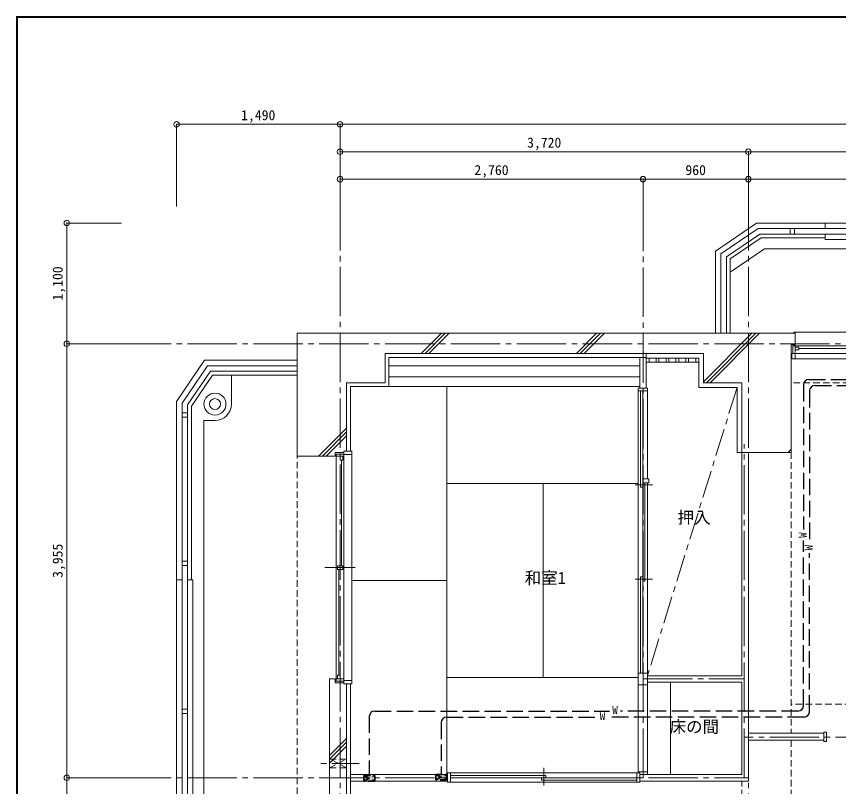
# Model space of a CAD drawing. Units: millimetres at full size, sheet at 1:50. Extents: x -9674 to 9699, y -6794 to 6791.
# Drawn here: x -9674 to -2184, y -227 to 6791 of the extents above; entities that cross this region are included whole.
import ezdxf
from ezdxf.enums import TextEntityAlignment as Align

# ---------------------------------------------------------------- set-up
doc = ezdxf.new("R2010")
doc.units = ezdxf.units.MM
doc.header["$LTSCALE"] = 50
doc.header["$PDMODE"] = 32
doc.header["$PDSIZE"] = 50
for name, pattern in [('CHAIN1', [8, 5, -1, 1, -1]), ('CHAIN2', [12, 9, -1, 1, -1]), ('DASHED1', [1.8, 1.2, -0.6]), ('DASHED3', [4, 3, -1])]:
    doc.linetypes.add(name, pattern=pattern)
for name, color, linetype, lineweight in [('0-0_図面枠', 7, 'Continuous', 9), ('1-0_芯', 134, 'CHAIN2', 9), ('1-1_躯体', 134, 'Continuous', 9), ('1-2_間仕切', 134, 'Continuous', 9), ('1-3_建具', 134, 'Continuous', 9), ('1-4_仕上げ', 134, 'Continuous', 9), ('1-6_ﾊﾞﾙｺﾆｰ・階段', 134, 'Continuous', 9), ('1-7_その他', 134, 'DASHED1', 9), ('1-8_ハッチ', 134, 'Continuous', 9), ('1-B_寸法', 134, 'Continuous', 9), ('1-C_梁', 134, 'DASHED1', 9), ('2-2', 5, 'DASHED3', 25)]:
    doc.layers.add(name, color=color, linetype=linetype, lineweight=lineweight)
doc.layers.add('1-A_文字', color=134, linetype='Continuous')
doc.styles.add('ＭＳ ゴシック', font='')
doc.styles.get('ＭＳ ゴシック').set_extended_font_data('MS Gothic')

msp = doc.modelspace()

# ---------------------------------------------------------------- linework, layer by layer
at = {"layer": '0-0_図面枠'}
for p, q in [((-9673.92, 6791.43), (-9673.92, -6793.93)), ((-9672.16, 6789.66), (-9672.16, -6792.16)), ((9697.16, 6789.66), (-9672.16, 6789.66)), ((-9670.4, 6787.9), (-9670.4, -6790.4)), ((9695.4, 6787.9), (-9670.4, 6787.9)), ((-9668.64, -6788.64), (-9668.64, 6786.14)), ((-9668.64, 6786.14), (9693.64, 6786.14)), ((-9666.87, 6784.38), (-9666.87, -6786.88)), ((9691.87, 6784.38), (-9666.87, 6784.38)), ((-9665.11, 6782.61), (-9665.11, -6785.11)), ((9690.11, 6782.61), (-9665.11, 6782.61)), ((-9663.35, 6780.85), (-9663.35, -6783.35)), ((9688.35, 6780.85), (-9663.35, 6780.85))]:
    msp.add_line(p, q, dxfattribs=at)
msp.add_lwpolyline([(9698.92, -6793.93), (9698.92, 6791.43), (-9673.92, 6791.43)], dxfattribs=at)
at = {"layer": '1-0_芯'}
for p, q in [((-6725.42, -4341.52), (-6725.42, 5058.48)), ((-3965.42, -146.52), (-3965.42, 5058.48)), ((-3005.42, -4341.52), (-3005.42, 5058.48)), ((-8715.42, 3808.48), (8439.58, 3808.48)), ((-3044.42, -146.52), (-3044.42, 2894.66)), ((-3965.42, 753.48), (-3044.42, 753.48)), ((8439.58, 223.48), (-3044.42, 223.48)), ((-8715.42, -146.52), (-3005.42, -146.52))]:
    msp.add_line(p, q, dxfattribs=at)
at = {"layer": '1-1_躯体'}
for p, q in [((-7115.42, 2783.48), (-7115.42, 3903.48)), ((-3415.42, 3453.48), (-3415.42, 3718.48)), ((-6665.42, 3453.48), (-6315.42, 3453.48)), ((-6665.42, 2828.48), (-6665.42, 3453.48)), ((-3415.42, 3453.48), (-3065.42, 3453.48)), ((-3065.42, 2818.48), (-3065.42, 3453.48)), ((-6770.42, 2783.48), (-7115.42, 2783.48)), ((-6770.42, 2818.48), (-6770.42, 2783.48)), ((-6690.42, 2818.48), (-6770.42, 2818.48)), ((-3065.42, 2818.48), (-2615.42, 2818.48)), ((-6770.42, 753.48), (-6820.42, 753.48)), ((-6770.42, 718.48), (-6770.42, 753.48)), ((-6690.42, 718.48), (-6770.42, 718.48)), ((-6665.42, -471.52), (-6665.42, 708.48))]:
    msp.add_line(p, q, dxfattribs=at)
for points in [[(-2580.42, 3798.48), (-2580.42, 3903.48), (-7115.42, 3903.48)], [(-2615.42, 2818.48), (-2615.42, 3798.48), (-2580.42, 3798.48)], [(-6315.42, 3453.48), (-6315.42, 3718.48), (-3415.42, 3718.48)], [(-6770.42, -516.52), (-6820.42, -516.52), (-6820.42, 753.48)]]:
    msp.add_lwpolyline(points, dxfattribs=at)
at = {"layer": '1-2_間仕切'}
for p, q in [((-3995.42, 3404.48), (-3995.42, 3683.48)), ((-3935.42, 3404.48), (-3935.42, 3683.48)), ((-3910.42, 3640.98), (-3910.42, 3675.98)), ((-3845.42, 3640.98), (-3845.42, 3675.98)), ((-3820.42, 3640.98), (-3820.42, 3675.98)), ((-3755.42, 3640.98), (-3755.42, 3675.98)), ((-3730.42, 3640.98), (-3730.42, 3675.98)), ((-3665.42, 3640.98), (-3665.42, 3675.98)), ((-3640.42, 3640.98), (-3640.42, 3675.98)), ((-3575.42, 3640.98), (-3575.42, 3675.98)), ((-3550.42, 3640.98), (-3550.42, 3675.98)), ((-3482.92, 3640.98), (-3482.92, 3675.98)), ((-3935.42, 3640.98), (-3457.92, 3640.98)), ((-3065.42, 2818.48), (-3065.42, 783.48)), ((-3005.42, 2818.48), (-3005.42, 259.48)), ((-3925.42, 783.48), (-3065.42, 783.48)), ((-3925.42, 723.48), (-3065.42, 723.48)), ((-3065.42, 723.48), (-3065.42, -116.52)), ((-2319.42, 259.48), (-3005.42, 259.48)), ((-2319.42, 194.48), (-3005.42, 194.48)), ((-3005.42, 194.48), (-3005.42, -176.52)), ((-6630.42, -116.52), (-5745.42, -116.52)), ((-3995.42, -116.52), (-3065.42, -116.52)), ((-6630.42, -176.52), (-5745.42, -176.52)), ((-3995.42, -176.52), (-3005.42, -176.52))]:
    msp.add_line(p, q, dxfattribs=at)
at = {"layer": '1-3_建具'}
for p, q in [((-2590.42, 3903.48), (-2590.42, 3913.48)), ((-2590.42, 3913.48), (-1040.42, 3913.48)), ((-2600.42, 3788.48), (-2565.42, 3788.48)), ((-2600.42, 3788.48), (-2600.42, 3718.48)), ((-2580.42, 3718.48), (-2580.42, 3788.48)), ((-2545.42, 3777.48), (-2580.42, 3777.48)), ((-2545.42, 3753.48), (-2580.42, 3753.48)), ((-1065.42, 3788.48), (-2565.42, 3788.48)), ((-2545.42, 3777.48), (-2545.42, 3753.48)), ((-1832.92, 3765.48), (-2545.42, 3765.48)), ((-2610.42, 3718.48), (-2580.42, 3718.48)), ((-2610.42, 3671.48), (-2610.42, 3718.48)), ((-2610.42, 3671.48), (-2610.42, 3672.51)), ((-2610.42, 3671.48), (-2580.42, 3671.48)), ((-2580.42, 3671.48), (-2580.42, 3718.48)), ((-2565.42, 3718.48), (-2580.42, 3718.48)), ((-2580.42, 3671.48), (-1050.42, 3671.48)), ((-1065.42, 3718.48), (-2565.42, 3718.48)), ((-4010.42, 3404.48), (-3925.42, 3404.48)), ((-4010.42, 3379.48), (-4010.42, 3404.48)), ((-4010.42, 3379.48), (-3925.42, 3379.48)), ((-4010.42, 3379.48), (-4010.42, 805.98)), ((-3987.92, 2501.64), (-3987.92, 3379.48)), ((-3967.92, 2501.64), (-3967.92, 3379.48)), ((-3925.42, 3404.48), (-3925.42, 3379.48)), ((-3925.42, 2576.64), (-3925.42, 3379.48)), ((-6760.42, 2803.48), (-6760.42, 2768.48)), ((-6760.42, 2803.48), (-6690.42, 2803.48)), ((-6690.42, 2783.48), (-6760.42, 2783.48)), ((-6725.42, 2748.48), (-6725.42, 2783.48)), ((-6701.42, 2748.48), (-6701.42, 2783.48)), ((-6690.42, 2828.48), (-6690.42, 2798.48)), ((-6618.42, 2828.48), (-6690.42, 2828.48)), ((-6690.42, 2768.48), (-6690.42, 2803.48)), ((-6618.42, 2798.48), (-6618.42, 738.48)), ((-6760.42, 768.48), (-6760.42, 2768.48)), ((-6701.42, 2748.48), (-6725.42, 2748.48)), ((-6713.42, 1785.98), (-6713.42, 2748.48)), ((-6690.42, 768.48), (-6690.42, 2768.48)), ((-3877.92, 2521.64), (-4037.92, 2521.64)), ((-3987.92, 2501.64), (-3967.92, 2501.64)), ((-3967.92, 2541.64), (-3967.92, 1643.81)), ((-3947.92, 1643.81), (-3947.92, 2541.64)), ((-3925.42, 805.98), (-3925.42, 2541.64)), ((-6586.94, 1768.48), (-6863.9, 1768.48)), ((-6749.42, 1750.98), (-6749.42, 1785.98)), ((-6749.42, 1785.98), (-6701.42, 1785.98)), ((-6749.42, 1750.98), (-6701.42, 1750.98)), ((-6737.42, 788.48), (-6737.42, 1750.98)), ((-6725.42, 1750.98), (-6725.42, 1785.98)), ((-6701.42, 1750.98), (-6701.42, 1785.98)), ((-3877.92, 1663.81), (-4037.92, 1663.81)), ((-3987.92, 1683.81), (-3967.92, 1683.81)), ((-3987.92, 805.98), (-3987.92, 1683.81)), ((-3967.92, 1683.81), (-3967.92, 805.98)), ((-3967.92, 1643.81), (-3947.92, 1643.81)), ((-6760.42, 733.48), (-6760.42, 768.48)), ((-6690.42, 753.48), (-6760.42, 753.48)), ((-6749.42, 788.48), (-6725.42, 788.48)), ((-6749.42, 788.48), (-6749.42, 753.48)), ((-6725.42, 788.48), (-6725.42, 753.48)), ((-6690.42, 768.48), (-6690.42, 733.48)), ((-4010.42, 805.98), (-3925.42, 805.98)), ((-4010.42, 700.98), (-4010.42, 805.98)), ((-3925.42, 700.98), (-3925.42, 805.98)), ((-6760.42, 733.48), (-6690.42, 733.48)), ((-4010.42, 700.98), (-3925.42, 700.98)), ((-4010.42, 700.98), (-4010.42, -91.52)), ((-3925.42, -91.52), (-3925.42, 700.98)), ((-2319.42, 184.48), (-2319.42, 269.48)), ((-2294.42, 184.48), (-2319.42, 184.48)), ((-4870.42, -57.36), (-4870.42, -217.36)), ((-5745.42, -101.52), (-5720.42, -101.52)), ((-5745.42, -186.52), (-5745.42, -101.52)), ((-5720.42, -186.52), (-5720.42, -101.52)), ((-4020.42, -101.52), (-5720.42, -101.52)), ((-4850.42, -127.36), (-5720.42, -127.36)), ((-5720.42, -147.36), (-4850.42, -147.36)), ((-4890.42, -167.36), (-4890.42, -147.36)), ((-4890.42, -147.36), (-4020.42, -147.36)), ((-4850.42, -147.36), (-4850.42, -127.36)), ((-4020.42, -101.52), (-3995.42, -101.52)), ((-4020.42, -186.52), (-4020.42, -101.52)), ((-4010.42, -91.52), (-3925.42, -91.52)), ((-4010.42, -101.52), (-4010.42, -91.52)), ((-3995.42, -186.52), (-3995.42, -101.52)), ((-3925.42, -116.52), (-3925.42, -91.52)), ((-5745.42, -186.52), (-5720.42, -186.52)), ((-5720.42, -186.52), (-4020.42, -186.52)), ((-4020.42, -167.36), (-4890.42, -167.36)), ((-4020.42, -186.52), (-3995.42, -186.52))]:
    msp.add_line(p, q, dxfattribs=at)
for points in [[(-6618.42, 2828.48), (-6618.42, 2798.48), (-6690.42, 2798.48)], [(-6618.42, 708.48), (-6618.42, 738.48), (-6690.42, 738.48)], [(-6618.42, 708.48), (-6690.42, 708.48), (-6690.42, 738.48)], [(-2294.42, 184.48), (-2294.42, 269.48), (-2319.42, 269.48)]]:
    msp.add_lwpolyline(points, dxfattribs=at)
msp.add_lwpolyline([(-3967.92, 2576.64), (-3912.92, 2576.64), (-3912.92, 2541.64), (-3967.92, 2541.64)], close=True, dxfattribs=at)
at = {"layer": '1-4_仕上げ'}
for p, q in [((-6280.42, 3606.23), (-3995.42, 3606.23)), ((-6280.42, 3506.23), (-3995.42, 3506.23)), ((-6280.42, 3418.48), (-3995.42, 3418.48)), ((-5752.09, 3418.48), (-5752.09, -116.52)), ((-4010.42, 2534.73), (-5752.09, 2534.73)), ((-4873.75, 2534.73), (-4873.75, 767.23)), ((-5752.09, 1650.98), (-6618.42, 1650.98)), ((-4010.42, 767.23), (-5752.09, 767.23)), ((-3715.42, 723.48), (-3715.42, -116.52))]:
    msp.add_line(p, q, dxfattribs=at)
at = {"layer": '1-6_ﾊﾞﾙｺﾆｰ・階段'}
for p, q in [((-2305.42, 4858.48), (-2305.42, 4908.48)), ((-3255.42, 4627.01), (-2915.03, 4858.48)), ((-3205.42, 4600.55), (-2899.64, 4808.48)), ((-2915.03, 4858.48), (1353.22, 4858.48)), ((-2899.64, 4808.48), (1337.87, 4808.48)), ((-2625.42, 4858.48), (-2625.42, 4808.48)), ((-2585.42, 4858.48), (-2585.42, 4808.48)), ((-2305.42, 4758.48), (-2305.42, 4808.48)), ((-2305.42, 4758.48), (694.58, 4758.48)), ((-3305.42, 4653.48), (-3305.42, 3903.48)), ((-3255.42, 4627.01), (-3255.42, 3903.48)), ((-3205.42, 4600.55), (-3205.42, 3903.48)), ((-3170.42, 4582.02), (-3170.42, 3903.48)), ((-8165.42, 3267.12), (-7933.92, 3608.48)), ((-7933.92, 3608.48), (-7115.42, 3608.48)), ((-8080.42, 3241.02), (-7888.86, 3523.48)), ((-7888.86, 3523.48), (-7115.42, 3523.48)), ((-7715.42, 3258.48), (-7715.42, 3523.48)), ((-8215.42, 3282.48), (-8215.42, -2541.52)), ((-8165.42, 3267.12), (-8165.42, -2541.52)), ((-8115.42, 3251.77), (-8115.42, -2541.52)), ((-8080.42, 3241.02), (-8080.42, 1658.48)), ((-8165.42, 3178.48), (-8115.42, 3178.48)), ((-8165.42, 3138.48), (-8115.42, 3138.48)), ((-7965.42, 3108.48), (-7965.42, -2715.29)), ((-7865.42, 3108.48), (-7965.42, 3108.48)), ((-8165.42, 1828.48), (-8115.42, 1828.48)), ((-8165.42, 1788.48), (-8115.42, 1788.48)), ((-8165.42, 1658.48), (-8215.42, 1658.48)), ((-8065.42, 1658.48), (-8115.42, 1658.48)), ((-8065.42, 1658.48), (-8065.42, -2745.98)), ((-8165.42, 478.48), (-8115.42, 478.48)), ((-8165.42, 438.48), (-8115.42, 438.48))]:
    msp.add_line(p, q, dxfattribs=at)
for points in [[(-3305.42, 4653.48), (-2930.42, 4908.48), (1368.58, 4908.48)], [(-3170.42, 4582.02), (-2888.87, 4773.48), (-2305.42, 4773.48)], [(-3170.42, 4461.09), (-2858.09, 4673.48), (1296.41, 4673.48), (1672.41, 4418.48), (2044.58, 4418.48)], [(-8215.42, 3282.48), (-7960.42, 3658.48), (-7115.42, 3658.48)], [(-8115.42, 3251.77), (-7907.41, 3558.48), (-7115.42, 3558.48)]]:
    msp.add_lwpolyline(points, dxfattribs=at)
for radius in [100, 50]:
    msp.add_circle((-7865.42, 3258.48), radius, dxfattribs=at)
msp.add_arc((-7865.42, 3258.48), 150, 270, 0, dxfattribs=at)
at = {"layer": '1-7_その他', "linetype": 'CHAIN1'}
for p, q in [((-3107.92, 3410.98), (-3925.42, 783.48)), ((-6550.42, -16.52), (-6920.42, -16.52))]:
    msp.add_line(p, q, dxfattribs=at)
at = {"layer": '1-7_その他'}
for p, q in [((-6820.42, 23.48), (-6665.42, 23.48)), ((-6820.42, -56.52), (-6665.42, 23.48)), ((-6665.42, -56.52), (-6820.42, 23.48)), ((-6820.42, -56.52), (-6665.42, -56.52))]:
    msp.add_line(p, q, dxfattribs=at)
at = {"layer": '1-8_ハッチ'}
for p, q in [((-5986.99, 3718.48), (-5801.99, 3903.48)), ((-5951.64, 3718.48), (-5766.64, 3903.48)), ((-5916.28, 3718.48), (-5731.28, 3903.48)), ((-4572.78, 3718.48), (-4387.78, 3903.48)), ((-4537.43, 3718.48), (-4352.43, 3903.48)), ((-4502.07, 3718.48), (-4317.07, 3903.48)), ((-3415.42, 3461.62), (-2973.57, 3903.48)), ((-3388.21, 3453.48), (-2938.21, 3903.48)), ((-3352.86, 3453.48), (-2902.86, 3903.48)), ((-6280.42, 3683.48), (-3935.42, 3683.48)), ((-3935.42, 3683.48), (-3935.42, 3718.48)), ((-3935.42, 3675.98), (-3457.92, 3675.98)), ((-3457.92, 3410.98), (-3457.92, 3675.98)), ((-2610.42, 3683.48), (-2615.42, 3683.48)), ((-3457.92, 3410.98), (-3107.92, 3410.98)), ((-3107.92, 2818.48), (-3107.92, 3410.98)), ((-6921.99, 2783.48), (-6665.42, 3040.05)), ((-6886.64, 2783.48), (-6665.42, 3004.7)), ((-6851.28, 2783.48), (-6665.42, 2969.34)), ((-2644.35, 2818.48), (-2615.42, 2847.41)), ((-3065.42, 2818.48), (-3107.92, 2818.48)), ((-6630.42, -471.52), (-6630.42, 708.48)), ((-6820.42, 56.62), (-6665.42, 211.62)), ((-6820.42, 21.27), (-6665.42, 176.27)), ((-6820.42, -14.09), (-6665.42, 140.91))]:
    msp.add_line(p, q, dxfattribs=at)
msp.add_lwpolyline([(-6630.42, 2828.48), (-6630.42, 3418.48), (-6280.42, 3418.48), (-6280.42, 3683.48)], dxfattribs=at)
at = {"layer": '1-B_寸法'}
for p, q in [((-8215.42, 5808.48), (-8215.42, 5058.48)), ((-6725.42, 5808.48), (-6725.42, 5058.48)), ((-6725.42, 5558.48), (-3005.42, 5558.48)), ((-3005.42, 5558.48), (1944.58, 5558.48)), ((-3005.42, 5558.48), (-3005.42, 5058.48)), ((-3965.42, 5308.48), (-6725.42, 5308.48)), ((-3005.42, 5308.48), (-3965.42, 5308.48)), ((-3965.42, 5308.48), (-3965.42, 5058.48)), ((-3005.42, 5308.48), (-705.42, 5308.48)), ((-9215.42, 4908.48), (-8715.42, 4908.48)), ((-9215.42, 3808.48), (-9215.42, 4908.48)), ((-9215.42, -146.52), (-9215.42, 3808.48)), ((-9215.42, 3808.48), (-8715.42, 3808.48)), ((-9215.42, -3591.52), (-9215.42, -146.52)), ((-9215.42, -146.52), (-8715.42, -146.52))]:
    msp.add_line(p, q, dxfattribs=at)
msp.add_lwpolyline([(-8215.42, 5808.48), (-6725.42, 5808.48), (6774.58, 5808.48)], dxfattribs=at)
for p in [(-8215.42, 5808.48), (-6725.42, 5808.48), (-6725.42, 5558.48), (-3005.42, 5558.48), (-6725.42, 5308.48), (-3965.42, 5308.48), (-3005.42, 5308.48), (-9215.42, 4908.48), (-9215.42, 3808.48), (-9215.42, -146.52)]:
    msp.add_point(p, dxfattribs=at)
at = {"layer": '1-C_梁'}
for p, q in [((-735.42, 3453.48), (-2615.42, 3453.48)), ((-7115.42, -2546.52), (-7115.42, 2783.48)), ((-2615.42, 2818.48), (-2615.42, 259.48)), ((1534.58, 523.48), (-2615.42, 523.48)), ((-2615.42, 194.48), (-2615.42, -2656.52)), ((-3065.42, -2656.52), (-3065.42, -176.52))]:
    msp.add_line(p, q, dxfattribs=at)
at = {"layer": '2-2'}
for p, q in [((-2453.43, 3483.4), (-1422.99, 3483.4)), ((-2503.43, 3433.4), (-2503.43, 2114.57)), ((-2448.48, 3378.45), (-2448.48, 2000.22)), ((-2398.48, 3428.45), (-1422.99, 3428.45)), ((-2503.43, 511.22), (-2503.43, 2014.57)), ((-2448.48, 456.26), (-2448.48, 1900.22)), ((-6409.65, 461.22), (-4270.21, 461.22)), ((-2553.43, 461.22), (-4170.21, 461.22)), ((-6459.65, 411.22), (-6459.65, -126.52)), ((-5754.39, 406.26), (-4384.56, 406.26)), ((-2498.48, 406.26), (-4284.56, 406.26)), ((-5804.39, 356.26), (-5804.39, -116.52))]:
    msp.add_line(p, q, dxfattribs=at)
at = {"layer": '2-2', "color": 4, "linetype": 'DASHED1', "lineweight": 35}
for p, q in [((-6509.65, -126.52), (-6409.65, -176.52)), ((-6509.65, -176.52), (-6409.65, -126.52)), ((-6509.65, -126.52), (-6409.65, -126.52)), ((-6509.65, -176.52), (-6509.65, -126.52)), ((-6409.65, -176.52), (-6409.65, -126.52)), ((-5854.39, -116.52), (-5754.39, -166.52)), ((-5854.39, -166.52), (-5754.39, -116.52)), ((-5854.39, -116.52), (-5754.39, -116.52)), ((-5854.39, -166.52), (-5854.39, -116.52)), ((-5754.39, -166.52), (-5754.39, -116.52)), ((-6409.65, -176.52), (-6509.65, -176.52)), ((-5754.39, -166.52), (-5854.39, -166.52))]:
    msp.add_line(p, q, dxfattribs=at)
at = {"layer": '2-2', "linetype": 'Continuous'}
for centre, start, end in [((-2453.43, 3433.4), 90, 180), ((-2398.48, 3378.45), 90, 180), ((-6409.65, 411.22), 90, 180), ((-2553.43, 511.22), 270, 0), ((-2498.48, 456.26), 270, 0), ((-5754.39, 356.26), 90, 180)]:
    msp.add_arc(centre, 50, start, end, dxfattribs=at)
at = {"layer": '2-2', "color": 150}
for points in [[(-6509.65, -176.52), (-6409.65, -176.52), (-6509.65, -126.52), (-6409.65, -126.52)], [(-5854.39, -166.52), (-5754.39, -166.52), (-5854.39, -116.52), (-5754.39, -116.52)]]:
    msp.add_solid(points, dxfattribs=at)

# ---------------------------------------------------------------- texts
at = {"layer": '1-A_文字', "style": 'ＭＳ ゴシック'}
for s, p in [('押入', (-3650.42, 2137.23)), ('和室1', (-5042.91, 1587.06)), ('床の間', (-3722.98, 230.55))]:
    msp.add_text(s, height=110, dxfattribs=at).set_placement(p, align=Align.BOTTOM_LEFT)
at = {"layer": '1-B_寸法', "style": 'ＭＳ ゴシック'}
for s, p in [('1,490', (-7626.67, 5818.48)), ('3,720', (-5021.67, 5568.48)), ('2,760', (-5501.67, 5318.48)), ('960', (-3579.17, 5318.48))]:
    msp.add_text(s, height=91.64, dxfattribs=at).set_placement(p, align=Align.BOTTOM_LEFT)
for s, p in [('1,100', (-9225.42, 4202.23)), ('3,955', (-9225.42, 1674.73))]:
    msp.add_text(s, height=91.64, rotation=90, dxfattribs=at).set_placement(p, align=Align.BOTTOM_LEFT)
at = {"layer": '2-2', "color": 7, "style": 'ＭＳ ゴシック'}
for p in [(-2453.43, 2039.57), (-2398.48, 1925.22)]:
    msp.add_text('W', height=73.31, rotation=90, dxfattribs=at).set_placement(p, align=Align.BOTTOM_LEFT)
for p in [(-4359.56, 356.26), (-4245.21, 411.22)]:
    msp.add_text('W', height=73.31, dxfattribs=at).set_placement(p, align=Align.BOTTOM_LEFT)

doc.saveas('drawing.dxf')
